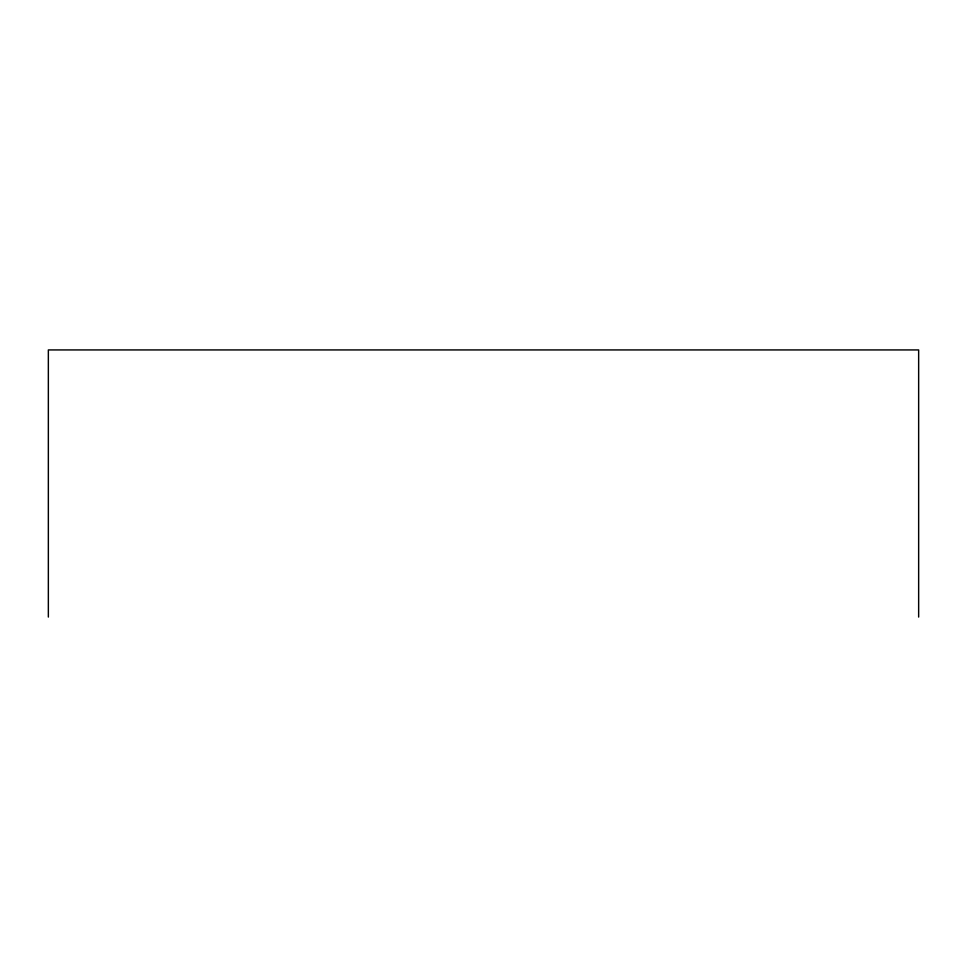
<?xml version="1.0" encoding="UTF-8"?>
<svg xmlns="http://www.w3.org/2000/svg" width="967" height="967" viewBox="0 0 967 967"><rect width="100%" height="100%" fill="white"/><g stroke="black" fill="none" stroke-linecap="round" stroke-linejoin="round"><path stroke-width="1.45" d="M918.65 617.067L918.65 349.933L48.35 349.933L48.35 617.067"/></g></svg>
